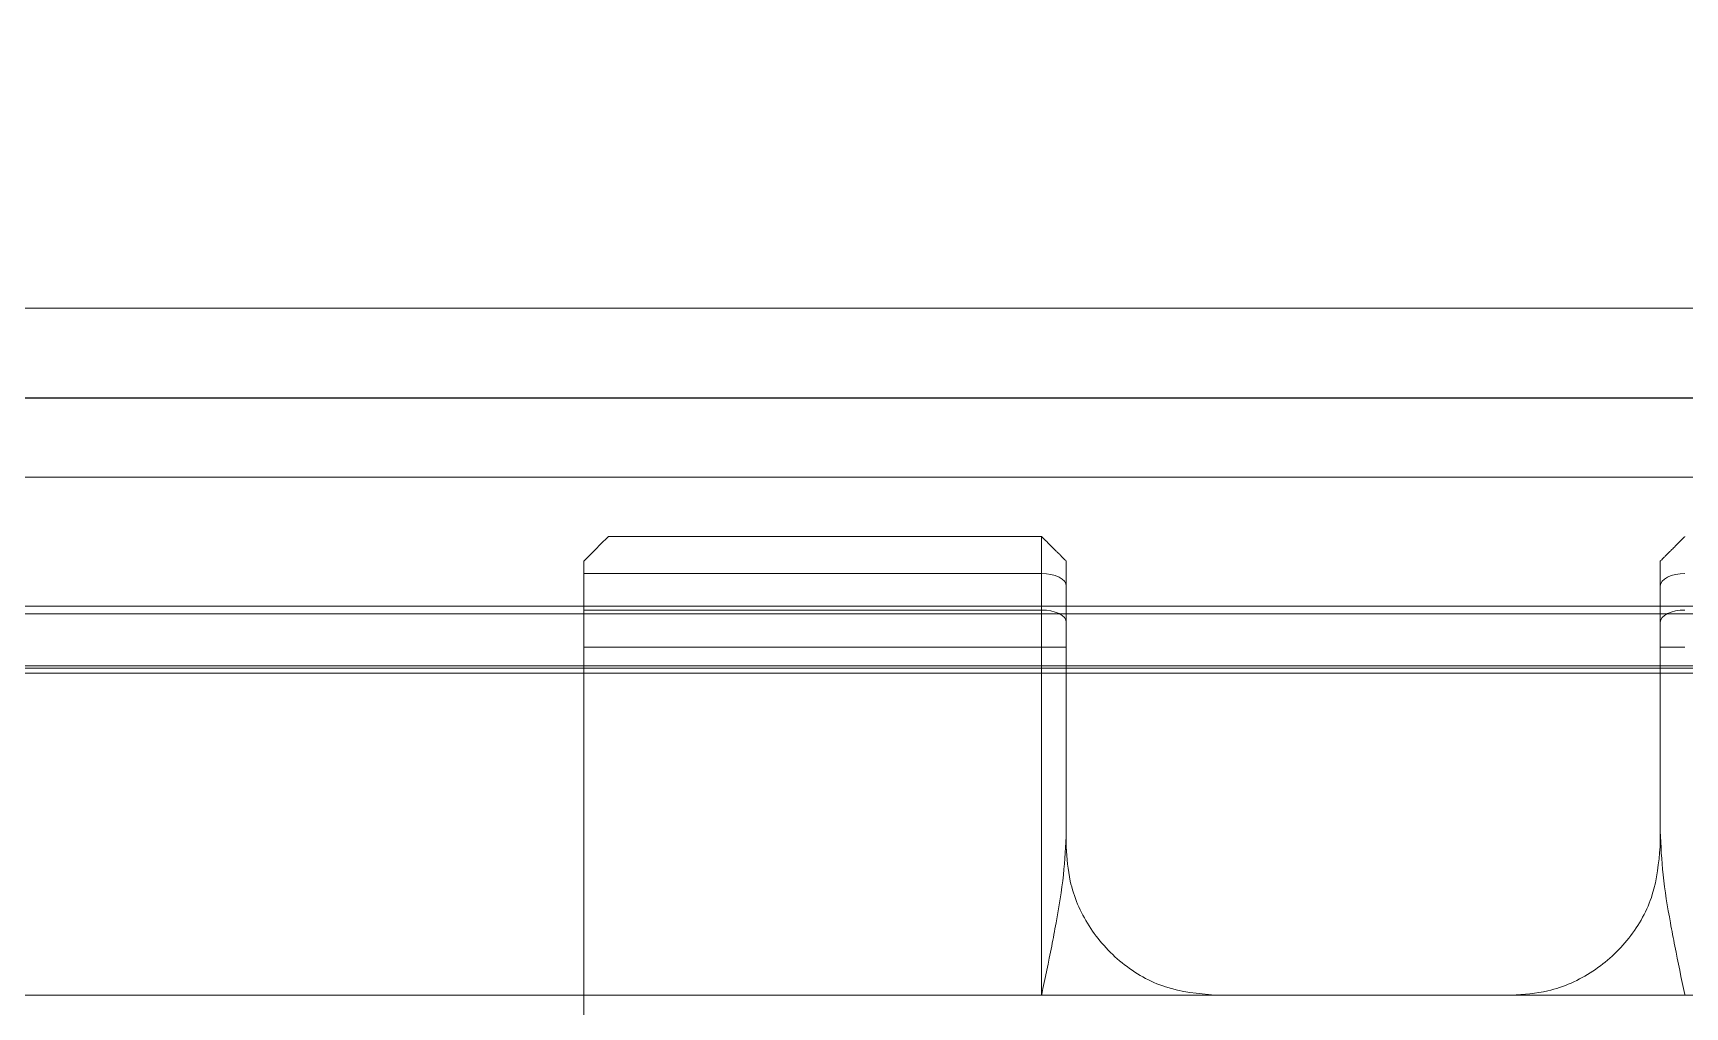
# Model space of a CAD drawing. Header units: inches. Extents: x 0.54 to 10.46, y 0.74 to 7.76.
# Drawn here: x 7.8707 to 8.3321, y 4.7871 to 5.0592 of the extents above; entities that cross this region are included whole.
import ezdxf

# ---------------------------------------------------------------- set-up
doc = ezdxf.new("R2010")
doc.units = ezdxf.units.IN
doc.header["$MEASUREMENT"] = 0
doc.layers.add('BG', color=7, linetype='Continuous')
doc.layers.add('MCG-INT-4FT', color=7, linetype='Continuous')

# ---------------------------------------------------------------- blocks, each defined once
blk = doc.blocks.new('block 3')
at = {"layer": 'BG', "true_color": 0xffffff}
h = blk.add_hatch(color=7, dxfattribs=at)
h.dxf.hatch_style = 2
edge = h.paths.add_edge_path()
edge.add_spline(control_points=[(10.29599, 0.90612), (10.29599, 0.90612), (0.87112, 0.90612), (0.87112, 0.90612), (0.87016, 0.90612), (0.86938, 0.90689), (0.86938, 0.90785), (0.86938, 0.90785), (0.86938, 7.59215), (0.86938, 7.59215), (0.86938, 7.59311), (0.87016, 7.59389), (0.87112, 7.59389), (0.87112, 7.59389), (10.29599, 7.59389), (10.29599, 7.59389), (10.29696, 7.59389), (10.29773, 7.59311), (10.29773, 7.59215), (10.29773, 7.59215), (10.29773, 0.90785), (10.29773, 0.90785), (10.29773, 0.90689), (10.29696, 0.90612), (10.29599, 0.90612)], knot_values=[0, 0, 0, 0, 1, 1, 1, 2, 2, 2, 3, 3, 3, 4, 4, 4, 5, 5, 5, 6, 6, 6, 7, 7, 7, 8, 8, 8, 8], degree=3, periodic=1)
h.paths.add_polyline_path([(0.87286, 0.90959), (10.29426, 0.90959), (10.29426, 7.59042), (0.87286, 7.59042)])
at = {"layer": 'BG', "lineweight": 0}
blk.add_open_spline([(10.29599, 0.90612), (10.29599, 0.90612), (0.87112, 0.90612), (0.87112, 0.90612), (0.87016, 0.90612), (0.86938, 0.90689), (0.86938, 0.90785), (0.86938, 0.90785), (0.86938, 7.59215), (0.86938, 7.59215), (0.86938, 7.59311), (0.87016, 7.59389), (0.87112, 7.59389), (0.87112, 7.59389), (10.29599, 7.59389), (10.29599, 7.59389), (10.29696, 7.59389), (10.29773, 7.59311), (10.29773, 7.59215), (10.29773, 7.59215), (10.29773, 0.90785), (10.29773, 0.90785), (10.29773, 0.90689), (10.29696, 0.90612), (10.29599, 0.90612)], degree=3, knots=[0, 0, 0, 0, 1, 1, 1, 2, 2, 2, 3, 3, 3, 4, 4, 4, 5, 5, 5, 6, 6, 6, 7, 7, 7, 8, 8, 8, 8], dxfattribs=at)
blk = doc.blocks.new('block 2')
at = {"layer": 'BG'}
blk.add_blockref('block 3', (0, 0), dxfattribs=at)
blk = doc.blocks.new('block 69')
at = {"layer": 'BG', "true_color": 0xffffff}
h = blk.add_hatch(color=7, dxfattribs=at)
h.dxf.hatch_style = 2
edge = h.paths.add_edge_path()
edge.add_spline(control_points=[(10.46309, 0.739), (10.46309, 0.739), (0.53691, 0.739), (0.53691, 0.739), (0.53595, 0.739), (0.53517, 0.73978), (0.53517, 0.74074), (0.53517, 0.74074), (0.53517, 7.75926), (0.53517, 7.75926), (0.53517, 7.76022), (0.53595, 7.761), (0.53691, 7.761), (0.53691, 7.761), (10.46309, 7.761), (10.46309, 7.761), (10.46406, 7.761), (10.46483, 7.76022), (10.46483, 7.75926), (10.46483, 7.75926), (10.46483, 0.74074), (10.46483, 0.74074), (10.46483, 0.73978), (10.46406, 0.739), (10.46309, 0.739)], knot_values=[0, 0, 0, 0, 1, 1, 1, 2, 2, 2, 3, 3, 3, 4, 4, 4, 5, 5, 5, 6, 6, 6, 7, 7, 7, 8, 8, 8, 8], degree=3, periodic=1)
h.paths.add_polyline_path([(0.53864, 0.74248), (10.46136, 0.74248), (10.46136, 7.75752), (0.53864, 7.75752)])
at = {"layer": 'BG', "lineweight": 0}
blk.add_open_spline([(10.46309, 0.739), (10.46309, 0.739), (0.53691, 0.739), (0.53691, 0.739), (0.53595, 0.739), (0.53517, 0.73978), (0.53517, 0.74074), (0.53517, 0.74074), (0.53517, 7.75926), (0.53517, 7.75926), (0.53517, 7.76022), (0.53595, 7.761), (0.53691, 7.761), (0.53691, 7.761), (10.46309, 7.761), (10.46309, 7.761), (10.46406, 7.761), (10.46483, 7.76022), (10.46483, 7.75926), (10.46483, 7.75926), (10.46483, 0.74074), (10.46483, 0.74074), (10.46483, 0.73978), (10.46406, 0.739), (10.46309, 0.739)], degree=3, knots=[0, 0, 0, 0, 1, 1, 1, 2, 2, 2, 3, 3, 3, 4, 4, 4, 5, 5, 5, 6, 6, 6, 7, 7, 7, 8, 8, 8, 8], dxfattribs=at)
blk = doc.blocks.new('block 68')
at = {"layer": 'BG'}
blk.add_blockref('block 69', (0, 0), dxfattribs=at)
blk = doc.blocks.new('block 940')
at = {"layer": 'MCG-INT-4FT', "color": 7, "lineweight": 5, "true_color": 0xffffff}
blk.add_lwpolyline([(8.84123, 4.98235), (1.02982, 4.98235)], dxfattribs=at)
blk = doc.blocks.new('block 968')
at = {"layer": 'MCG-INT-4FT', "color": 7, "lineweight": 5, "true_color": 0xffffff}
blk.add_lwpolyline([(8.84123, 4.95734), (1.02982, 4.95734)], dxfattribs=at)
blk = doc.blocks.new('block 1355')
at = {"layer": 'MCG-INT-4FT', "color": 7, "lineweight": 5, "true_color": 0xffffff}
blk.add_lwpolyline([(2.25379, 4.88181), (8.84123, 4.88181)], dxfattribs=at)
blk = doc.blocks.new('block 1358')
at = {"layer": 'MCG-INT-4FT', "color": 7, "lineweight": 5, "true_color": 0xffffff}
blk.add_lwpolyline([(8.84123, 4.89702), (2.25379, 4.89702)], dxfattribs=at)
blk = doc.blocks.new('block 1368')
at = {"layer": 'MCG-INT-4FT', "color": 8, "lineweight": 5, "true_color": 0x808080}
blk.add_lwpolyline([(2.25379, 4.79041), (8.84123, 4.79041)], dxfattribs=at)
blk = doc.blocks.new('block 1372')
at = {"layer": 'MCG-INT-4FT', "color": 8, "lineweight": 5, "true_color": 0x808080}
blk.add_lwpolyline([(2.25379, 4.88042), (8.84123, 4.88042)], dxfattribs=at)
blk = doc.blocks.new('block 1375')
at = {"layer": 'MCG-INT-4FT', "color": 8, "lineweight": 5, "true_color": 0x808080}
blk.add_lwpolyline([(8.84123, 4.93518), (1.02982, 4.93518)], dxfattribs=at)
blk = doc.blocks.new('block 1377')
at = {"layer": 'MCG-INT-4FT', "color": 8, "lineweight": 5, "true_color": 0x808080}
blk.add_lwpolyline([(8.84123, 4.95726), (1.02982, 4.95726)], dxfattribs=at)
blk = doc.blocks.new('block 1380')
at = {"layer": 'MCG-INT-4FT', "color": 8, "lineweight": 5, "true_color": 0x808080}
blk.add_lwpolyline([(2.25379, 4.89909), (8.84123, 4.89909)], dxfattribs=at)
blk = doc.blocks.new('block 1384')
at = {"layer": 'MCG-INT-4FT', "color": 8, "lineweight": 5, "true_color": 0x808080}
blk.add_lwpolyline([(2.25379, 4.8825), (8.84123, 4.8825)], dxfattribs=at)
blk = doc.blocks.new('block 2134')
at = {"layer": 'MCG-INT-4FT', "color": 7, "lineweight": 5, "true_color": 0xffffff}
blk.add_open_spline([(8.20078, 4.79041), (8.19612, 4.79087), (8.19146, 4.79133), (8.18705, 4.79275), (8.18265, 4.79416), (8.17851, 4.79655), (8.17488, 4.79949), (8.17126, 4.80242), (8.16814, 4.80591), (8.16566, 4.80981), (8.16321, 4.81367), (8.16137, 4.81794), (8.16042, 4.8223), (8.15973, 4.82547), (8.15952, 4.82868), (8.1593, 4.83189)], degree=3, knots=[0, 0, 0, 0, 1, 1, 1, 2, 2, 2, 3, 3, 3, 4, 4, 4, 5, 5, 5, 5], dxfattribs=at)
blk = doc.blocks.new('block 2135')
at = {"layer": 'MCG-INT-4FT', "color": 7, "lineweight": 5, "true_color": 0xffffff}
blk.add_lwpolyline([(8.20078, 4.79041), (8.28373, 4.79041)], dxfattribs=at)
blk = doc.blocks.new('block 2136')
at = {"layer": 'MCG-INT-4FT', "color": 7, "lineweight": 5, "true_color": 0xffffff}
blk.add_open_spline([(8.32521, 4.83189), (8.32479, 4.82737), (8.32436, 4.82286), (8.323, 4.81853), (8.32164, 4.81419), (8.31933, 4.81004), (8.31645, 4.80639), (8.31362, 4.8028), (8.31023, 4.79968), (8.30641, 4.79716), (8.30256, 4.79462), (8.29827, 4.79267), (8.29381, 4.79165), (8.29052, 4.7909), (8.28712, 4.79066), (8.28373, 4.79041)], degree=3, knots=[0, 0, 0, 0, 1, 1, 1, 2, 2, 2, 3, 3, 3, 4, 4, 4, 5, 5, 5, 5], dxfattribs=at)
blk = doc.blocks.new('block 2137')
at = {"layer": 'MCG-INT-4FT', "color": 7, "lineweight": 5, "true_color": 0xffffff}
blk.add_lwpolyline([(8.32521, 4.83189), (8.32521, 4.83627)], dxfattribs=at)
blk = doc.blocks.new('block 2138')
at = {"layer": 'MCG-INT-4FT', "color": 7, "lineweight": 5, "true_color": 0xffffff}
blk.add_open_spline([(8.33212, 4.79041), (8.33211, 4.79048), (8.3321, 4.79055), (8.33208, 4.79061), (8.33113, 4.79513), (8.33017, 4.79964), (8.32929, 4.80415), (8.32887, 4.80631), (8.32846, 4.80846), (8.32807, 4.81061), (8.32724, 4.81512), (8.32648, 4.81962), (8.32601, 4.82409), (8.32558, 4.82817), (8.3254, 4.83222), (8.32521, 4.83627)], degree=3, knots=[0, 0, 0, 0, 1, 1, 1, 2, 2, 2, 3, 3, 3, 4, 4, 4, 5, 5, 5, 5], dxfattribs=at)
blk = doc.blocks.new('block 2141')
at = {"layer": 'MCG-INT-4FT', "color": 7, "lineweight": 5, "true_color": 0xffffff}
blk.add_lwpolyline([(8.02449, 4.66805), (8.02449, 4.79041)], dxfattribs=at)
blk = doc.blocks.new('block 2142')
at = {"layer": 'MCG-INT-4FT', "color": 7, "lineweight": 5, "true_color": 0xffffff}
blk.add_lwpolyline([(8.02449, 4.79041), (8.15238, 4.79041)], dxfattribs=at)
blk = doc.blocks.new('block 2143')
at = {"layer": 'MCG-INT-4FT', "color": 7, "lineweight": 5, "true_color": 0xffffff}
blk.add_open_spline([(8.15238, 4.79041), (8.1524, 4.79048), (8.15241, 4.79055), (8.15243, 4.79061), (8.15338, 4.79513), (8.15433, 4.79964), (8.15522, 4.80415), (8.15564, 4.80631), (8.15605, 4.80846), (8.15644, 4.81061), (8.15727, 4.81512), (8.15803, 4.81962), (8.1585, 4.82409), (8.15893, 4.82817), (8.15911, 4.83222), (8.1593, 4.83627)], degree=3, knots=[0, 0, 0, 0, 1, 1, 1, 2, 2, 2, 3, 3, 3, 4, 4, 4, 5, 5, 5, 5], dxfattribs=at)
blk = doc.blocks.new('block 2144')
at = {"layer": 'MCG-INT-4FT', "color": 7, "lineweight": 5, "true_color": 0xffffff}
blk.add_lwpolyline([(8.1593, 4.83627), (8.1593, 4.83189)], dxfattribs=at)
blk = doc.blocks.new('block 2157')
at = {"layer": 'MCG-INT-4FT', "color": 7, "lineweight": 5, "true_color": 0xffffff}
blk.add_lwpolyline([(8.32521, 4.88768), (8.32521, 4.8946)], dxfattribs=at)
blk = doc.blocks.new('block 2158')
at = {"layer": 'MCG-INT-4FT', "color": 7, "lineweight": 5, "true_color": 0xffffff}
blk.add_lwpolyline([(8.32521, 4.8946), (8.32534, 4.89527), (8.32574, 4.89592), (8.32638, 4.89652), (8.32724, 4.89704), (8.32828, 4.89747), (8.32948, 4.89779), (8.33078, 4.89799), (8.33212, 4.89805)], dxfattribs=at)
blk = doc.blocks.new('block 2159')
at = {"layer": 'MCG-INT-4FT', "color": 7, "lineweight": 5, "true_color": 0xffffff}
blk.add_lwpolyline([(8.32521, 4.88768), (8.33212, 4.88768)], dxfattribs=at)
blk = doc.blocks.new('block 2160')
at = {"layer": 'MCG-INT-4FT', "color": 7, "lineweight": 5, "true_color": 0xffffff}
blk.add_lwpolyline([(8.15238, 4.89805), (8.15238, 4.88768)], dxfattribs=at)
blk = doc.blocks.new('block 2161')
at = {"layer": 'MCG-INT-4FT', "color": 7, "lineweight": 5, "true_color": 0xffffff}
blk.add_lwpolyline([(8.1593, 4.8946), (8.15916, 4.89527), (8.15877, 4.89592), (8.15813, 4.89652), (8.15727, 4.89704), (8.15623, 4.89747), (8.15503, 4.89779), (8.15373, 4.89799), (8.15238, 4.89805)], dxfattribs=at)
blk = doc.blocks.new('block 2162')
at = {"layer": 'MCG-INT-4FT', "color": 7, "lineweight": 5, "true_color": 0xffffff}
blk.add_lwpolyline([(8.1593, 4.88768), (8.1593, 4.8946)], dxfattribs=at)
blk = doc.blocks.new('block 2163')
at = {"layer": 'MCG-INT-4FT', "color": 7, "lineweight": 5, "true_color": 0xffffff}
blk.add_lwpolyline([(8.1593, 4.88768), (8.15238, 4.88768)], dxfattribs=at)
blk = doc.blocks.new('block 2164')
at = {"layer": 'MCG-INT-4FT', "color": 7, "lineweight": 5, "true_color": 0xffffff}
blk.add_lwpolyline([(8.32521, 4.83627), (8.32521, 4.88768)], dxfattribs=at)
blk = doc.blocks.new('block 2165')
at = {"layer": 'MCG-INT-4FT', "color": 7, "lineweight": 5, "true_color": 0xffffff}
blk.add_lwpolyline([(8.15238, 4.88768), (8.15238, 4.79041)], dxfattribs=at)
blk = doc.blocks.new('block 2166')
at = {"layer": 'MCG-INT-4FT', "color": 7, "lineweight": 5, "true_color": 0xffffff}
blk.add_lwpolyline([(8.1593, 4.83627), (8.1593, 4.88768)], dxfattribs=at)
blk = doc.blocks.new('block 2167')
at = {"layer": 'MCG-INT-4FT', "color": 7, "lineweight": 5, "true_color": 0xffffff}
blk.add_lwpolyline([(8.02449, 4.88768), (8.15238, 4.88768)], dxfattribs=at)
blk = doc.blocks.new('block 2168')
at = {"layer": 'MCG-INT-4FT', "color": 7, "lineweight": 5, "true_color": 0xffffff}
blk.add_lwpolyline([(8.02449, 4.89805), (8.15238, 4.89805)], dxfattribs=at)
blk = doc.blocks.new('block 2169')
at = {"layer": 'MCG-INT-4FT', "color": 7, "lineweight": 5, "true_color": 0xffffff}
blk.add_lwpolyline([(8.02449, 4.88768), (8.02449, 4.89805)], dxfattribs=at)
blk = doc.blocks.new('block 2170')
at = {"layer": 'MCG-INT-4FT', "color": 7, "lineweight": 5, "true_color": 0xffffff}
blk.add_lwpolyline([(8.02449, 4.79041), (8.02449, 4.88768)], dxfattribs=at)
blk = doc.blocks.new('block 2189')
at = {"layer": 'MCG-INT-4FT', "color": 7, "lineweight": 5, "true_color": 0xffffff}
blk.add_lwpolyline([(8.32521, 4.8946), (8.32521, 4.90478)], dxfattribs=at)
blk = doc.blocks.new('block 2190')
at = {"layer": 'MCG-INT-4FT', "color": 7, "lineweight": 5, "true_color": 0xffffff}
blk.add_lwpolyline([(8.32521, 4.90478), (8.32534, 4.90546), (8.32574, 4.90611), (8.32638, 4.9067), (8.32724, 4.90723), (8.32828, 4.90766), (8.32948, 4.90798), (8.33078, 4.90817), (8.33212, 4.90824)], dxfattribs=at)
blk = doc.blocks.new('block 2191')
at = {"layer": 'MCG-INT-4FT', "color": 7, "lineweight": 5, "true_color": 0xffffff}
blk.add_lwpolyline([(8.15238, 4.90824), (8.15238, 4.89805)], dxfattribs=at)
blk = doc.blocks.new('block 2192')
at = {"layer": 'MCG-INT-4FT', "color": 7, "lineweight": 5, "true_color": 0xffffff}
blk.add_lwpolyline([(8.1593, 4.90478), (8.15916, 4.90546), (8.15877, 4.90611), (8.15813, 4.9067), (8.15727, 4.90723), (8.15623, 4.90766), (8.15503, 4.90798), (8.15373, 4.90817), (8.15238, 4.90824)], dxfattribs=at)
blk = doc.blocks.new('block 2193')
at = {"layer": 'MCG-INT-4FT', "color": 7, "lineweight": 5, "true_color": 0xffffff}
blk.add_lwpolyline([(8.1593, 4.8946), (8.1593, 4.90478)], dxfattribs=at)
blk = doc.blocks.new('block 2194')
at = {"layer": 'MCG-INT-4FT', "color": 7, "lineweight": 5, "true_color": 0xffffff}
blk.add_lwpolyline([(8.02449, 4.90824), (8.15238, 4.90824)], dxfattribs=at)
blk = doc.blocks.new('block 2195')
at = {"layer": 'MCG-INT-4FT', "color": 7, "lineweight": 5, "true_color": 0xffffff}
blk.add_lwpolyline([(8.02449, 4.89805), (8.02449, 4.90824)], dxfattribs=at)
blk = doc.blocks.new('block 2222')
at = {"layer": 'MCG-INT-4FT', "color": 7, "lineweight": 5, "true_color": 0xffffff}
blk.add_open_spline([(8.32521, 4.9117), (8.3252, 4.91168), (8.32518, 4.91167), (8.32528, 4.91176), (8.32531, 4.9118), (8.32536, 4.91185), (8.32545, 4.91193), (8.32554, 4.91202), (8.32567, 4.91216), (8.32588, 4.91237), (8.326, 4.91249), (8.32615, 4.91263), (8.32632, 4.91281), (8.3265, 4.91298), (8.32671, 4.91319), (8.32693, 4.91342), (8.32713, 4.91362), (8.32735, 4.91383), (8.32756, 4.91405), (8.32778, 4.91426), (8.328, 4.91448), (8.32821, 4.91469), (8.32855, 4.91503), (8.32887, 4.91535), (8.32917, 4.91565), (8.32961, 4.91609), (8.32999, 4.91647), (8.33032, 4.91681), (8.33082, 4.9173), (8.3312, 4.91768), (8.33148, 4.91797), (8.33187, 4.91835), (8.33208, 4.91856), (8.33212, 4.9186)], degree=3, knots=[0, 0, 0, 0, 1, 1, 1, 2, 2, 2, 3, 3, 3, 4, 4, 4, 5, 5, 5, 6, 6, 6, 7, 7, 7, 8, 8, 8, 9, 9, 9, 10, 10, 10, 11, 11, 11, 11], dxfattribs=at)
blk = doc.blocks.new('block 2223')
at = {"layer": 'MCG-INT-4FT', "color": 7, "lineweight": 5, "true_color": 0xffffff}
blk.add_lwpolyline([(8.32521, 4.90478), (8.32521, 4.9117)], dxfattribs=at)
blk = doc.blocks.new('block 2224')
at = {"layer": 'MCG-INT-4FT', "color": 7, "lineweight": 5, "true_color": 0xffffff}
blk.add_lwpolyline([(8.15238, 4.91861), (8.15238, 4.90824)], dxfattribs=at)
blk = doc.blocks.new('block 2225')
at = {"layer": 'MCG-INT-4FT', "color": 7, "lineweight": 5, "true_color": 0xffffff}
blk.add_open_spline([(8.1593, 4.9117), (8.15931, 4.91168), (8.15933, 4.91167), (8.15923, 4.91176), (8.1592, 4.9118), (8.15915, 4.91185), (8.15906, 4.91193), (8.15897, 4.91202), (8.15884, 4.91216), (8.15863, 4.91237), (8.15851, 4.91249), (8.15836, 4.91263), (8.15819, 4.91281), (8.15801, 4.91298), (8.1578, 4.91319), (8.15758, 4.91342), (8.15738, 4.91362), (8.15716, 4.91383), (8.15695, 4.91405), (8.15673, 4.91426), (8.15651, 4.91448), (8.1563, 4.91469), (8.15596, 4.91503), (8.15564, 4.91535), (8.15534, 4.91565), (8.1549, 4.91609), (8.15452, 4.91647), (8.15419, 4.91681), (8.15369, 4.9173), (8.15331, 4.91768), (8.15303, 4.91797), (8.15264, 4.91835), (8.15243, 4.91856), (8.15239, 4.9186)], degree=3, knots=[0, 0, 0, 0, 1, 1, 1, 2, 2, 2, 3, 3, 3, 4, 4, 4, 5, 5, 5, 6, 6, 6, 7, 7, 7, 8, 8, 8, 9, 9, 9, 10, 10, 10, 11, 11, 11, 11], dxfattribs=at)
blk = doc.blocks.new('block 2226')
at = {"layer": 'MCG-INT-4FT', "color": 7, "lineweight": 5, "true_color": 0xffffff}
blk.add_lwpolyline([(8.1593, 4.90478), (8.1593, 4.9117)], dxfattribs=at)
blk = doc.blocks.new('block 2227')
at = {"layer": 'MCG-INT-4FT', "color": 7, "lineweight": 5, "true_color": 0xffffff}
blk.add_lwpolyline([(8.03141, 4.91861), (8.03095, 4.91815), (8.0296, 4.9168), (8.02741, 4.91462), (8.02449, 4.9117)], dxfattribs=at)
blk = doc.blocks.new('block 2228')
at = {"layer": 'MCG-INT-4FT', "color": 7, "lineweight": 5, "true_color": 0xffffff}
blk.add_lwpolyline([(8.03141, 4.91861), (8.15238, 4.91861)], dxfattribs=at)
blk = doc.blocks.new('block 2229')
at = {"layer": 'MCG-INT-4FT', "color": 7, "lineweight": 5, "true_color": 0xffffff}
blk.add_lwpolyline([(8.02449, 4.90824), (8.02449, 4.9117)], dxfattribs=at)
blk = doc.blocks.new('block 2349')
at = {"layer": 'MCG-INT-4FT', "color": 7, "lineweight": 5, "true_color": 0xffffff}
blk.add_lwpolyline([(8.1593, 4.88181), (8.32521, 4.88181)], dxfattribs=at)
blk = doc.blocks.new('block 2350')
at = {"layer": 'MCG-INT-4FT', "color": 7, "lineweight": 5, "true_color": 0xffffff}
blk.add_lwpolyline([(8.32521, 4.89702), (8.1593, 4.89702)], dxfattribs=at)
blk = doc.blocks.new('block 2353')
at = {"layer": 'MCG-INT-4FT', "color": 8, "lineweight": 5, "true_color": 0x808080}
blk.add_lwpolyline([(8.1593, 4.88042), (8.32521, 4.88042)], dxfattribs=at)
blk = doc.blocks.new('block 2354')
at = {"layer": 'MCG-INT-4FT', "color": 8, "lineweight": 5, "true_color": 0x808080}
blk.add_lwpolyline([(8.1593, 4.89909), (8.32521, 4.89909)], dxfattribs=at)
blk = doc.blocks.new('block 2355')
at = {"layer": 'MCG-INT-4FT', "color": 8, "lineweight": 5, "true_color": 0x808080}
blk.add_lwpolyline([(8.1593, 4.8825), (8.32521, 4.8825)], dxfattribs=at)

msp = doc.modelspace()

# ---------------------------------------------------------------- block references
at = {"layer": 'BG'}
for name in ['block 68', 'block 2']:
    msp.add_blockref(name, (0, 0), dxfattribs=at)
at = {"layer": 'MCG-INT-4FT'}
for name in ['block 940', 'block 968', 'block 1377', 'block 1375', 'block 2227', 'block 2228', 'block 2224', 'block 2225', 'block 2222', 'block 2229', 'block 2226', 'block 2223', 'block 2194', 'block 2195', 'block 2191', 'block 2192', 'block 2190', 'block 2193', 'block 2189', 'block 1380', 'block 1358', 'block 2168', 'block 2169', 'block 2160', 'block 2161', 'block 2354', 'block 2350', 'block 2158', 'block 2162', 'block 2157', 'block 2167', 'block 2170', 'block 2163', 'block 2165', 'block 2166', 'block 2159', 'block 2164', 'block 1384', 'block 2355', 'block 1355', 'block 1372', 'block 2349', 'block 2353', 'block 2143', 'block 2144', 'block 2137', 'block 2138', 'block 2134', 'block 2136', 'block 1368', 'block 2141', 'block 2142', 'block 2135']:
    msp.add_blockref(name, (0, 0), dxfattribs=at)

doc.saveas('drawing.dxf')
